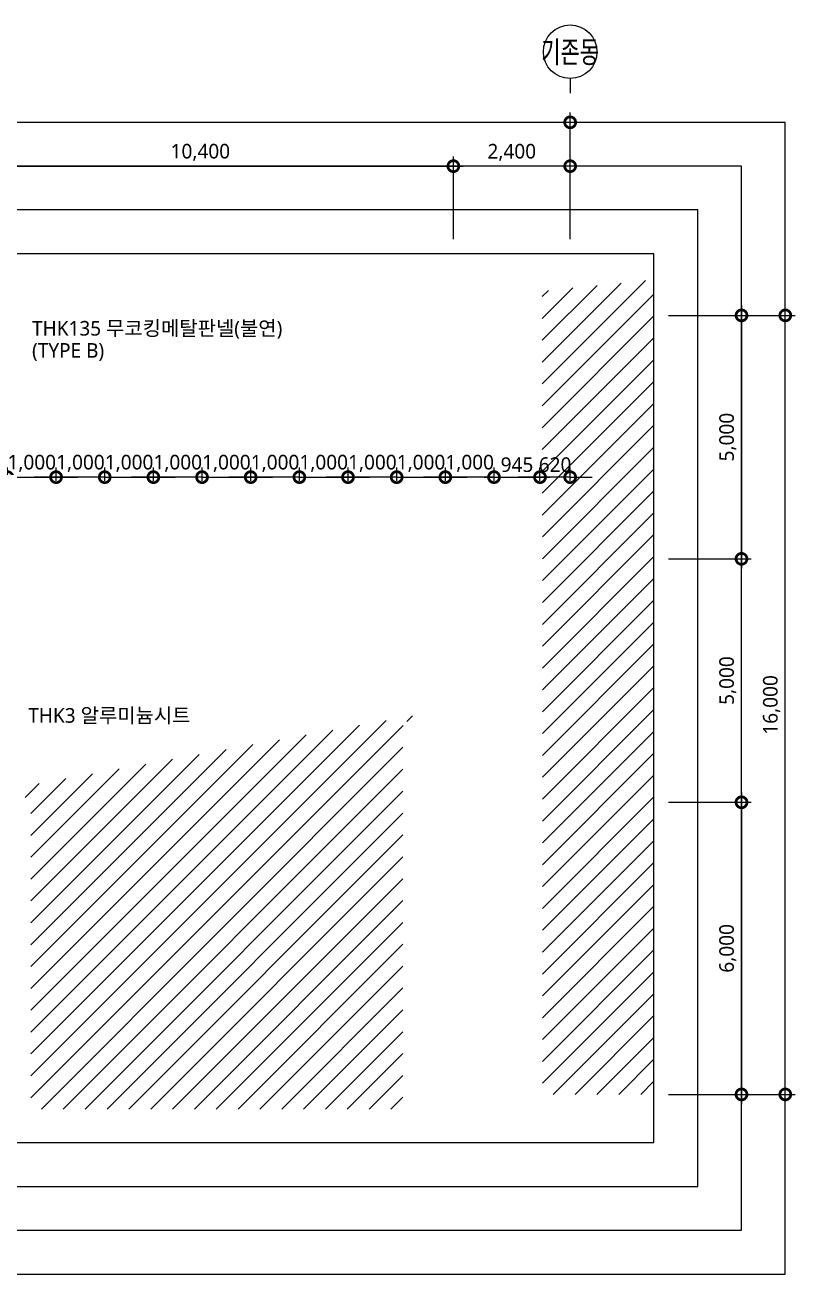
# Model space of a CAD drawing. Header units: millimetres. Extents: x 6017 to 164766, y 2937 to 56167.
# Drawn here: x 119434 to 135259, y 30513 to 56167 of the extents above; entities that cross this region are included whole.
import ezdxf
from ezdxf.enums import TextEntityAlignment as Align

# ---------------------------------------------------------------- set-up
doc = ezdxf.new("R2010")
doc.units = ezdxf.units.MM
doc.header["$LTSCALE"] = 200
doc.layers.get('DEFPOINTS').update_dxf_attribs({"color": 137})
for name, color, linetype in [('DIM', 7, 'Continuous'), ('HAT', 8, 'Continuous'), ('SYM-BUB', 3, 'Continuous'), ('TEXT', 3, 'Continuous')]:
    doc.layers.add(name, color=color, linetype=linetype)
doc.styles.add('$0$스타일1', font='malgun.ttf')
doc.styles.add('스타일1', font='malgun.ttf')
doc.styles.add('스타일2', font='malgunbd.ttf')
doc.dimstyles.new('CJA', dxfattribs={"dimscale": 300, "dimtxt": 2.7, "dimasz": 1, "dimexe": 2, "dimexo": 3, "dimgap": 1, "dimtad": 1, "dimdec": 0, "dimzin": 1, "dimdsep": 46, "dimlunit": 6, "dimtxsty": '$0$스타일1', "dimblk": 'CJDOT', "dimcen": 0.09, "dimdle": 1, "dimclrd": 256, "dimclre": 256, "dimclrt": 3, "dimadec": 0, "dimazin": 0, "dimtfac": 1, "dimtdec": 0, "dimtix": 1, "dimtmove": 2, "dimatfit": 3, "dimldrblk": 'CJDOT', "dimfxl": 1, "dimtolj": 1, "dimtzin": 1, "dimarcsym": 0})

# ---------------------------------------------------------------- blocks, each defined once
blk = doc.blocks.new('_DotSmall')
at = {"color": 0, "linetype": 'ByBlock', "const_width": 0.5}
blk.add_lwpolyline([(-0.0625, 0, 1), (0.0625, 0, 1)], format="xyb", close=True, dxfattribs=at)
blk = doc.blocks.new('*D63')
at = {"layer": 'DEFPOINTS', "color": 0, "transparency": 16777216}
for p in [(132359, 50202), (135059, 50202), (132359, 34202)]:
    blk.add_point(p, dxfattribs=at)
at = {"layer": 'DIM', "color": 7, "lineweight": -2, "transparency": 16777216}
for p, q in [((135059, 34002), (135059, 50402)), ((132659, 50202), (135259, 50202)), ((132659, 34202), (135259, 34202))]:
    blk.add_line(p, q, dxfattribs=at)
at = {"layer": 'DIM', "color": 7, "lineweight": -2, "transparency": 16777216, "xscale": 450, "yscale": 450, "zscale": 450}
for p, rotation in [((135059, 50202), 90), ((135059, 34202), 270)]:
    blk.add_blockref('_DotSmall', p, dxfattribs=dict(at, rotation=rotation))
at = {"layer": 'DIM', "color": 3, "transparency": 16777216, "insert": (134778, 42202), "char_height": 300, "attachment_point": 5, "rotation": 90, "style": '스타일1'}
blk.add_mtext('\\A1;16,000', dxfattribs=at)
blk = doc.blocks.new('CJDOT')
blk.add_line((-2, 0), (2, 0))
at = {"const_width": 0.5}
blk.add_lwpolyline([(-0.25, 0, 1), (0.25, 0, 1)], format="xyb", close=True, dxfattribs=at)
blk = doc.blocks.new('*D64')
at = {"layer": 'DEFPOINTS', "color": 0, "transparency": 16777216}
for p in [(132359, 50202), (132359, 45202), (134159, 45202)]:
    blk.add_point(p, dxfattribs=at)
at = {"layer": 'DIM', "color": 7, "lineweight": -2, "transparency": 16777216}
for p, q in [((134159, 50402), (134159, 45002)), ((132659, 50202), (134359, 50202)), ((132659, 45202), (134359, 45202))]:
    blk.add_line(p, q, dxfattribs=at)
at = {"layer": 'DIM', "color": 7, "lineweight": -2, "transparency": 16777216, "xscale": 450, "yscale": 450, "zscale": 450}
for p, rotation in [((134159, 50202), 90), ((134159, 45202), 270)]:
    blk.add_blockref('_DotSmall', p, dxfattribs=dict(at, rotation=rotation))
at = {"layer": 'DIM', "color": 3, "transparency": 16777216, "insert": (133879, 47702), "char_height": 300, "attachment_point": 5, "rotation": 90, "style": '스타일1'}
blk.add_mtext('\\A1;5,000', dxfattribs=at)
blk = doc.blocks.new('*D65')
at = {"layer": 'DEFPOINTS', "color": 0, "transparency": 16777216}
for p in [(132359, 45202), (134159, 45202), (132359, 40202)]:
    blk.add_point(p, dxfattribs=at)
at = {"layer": 'DIM', "color": 7, "lineweight": -2, "transparency": 16777216}
for p, q in [((132659, 45202), (134359, 45202)), ((134159, 40002), (134159, 45402)), ((132659, 40202), (134359, 40202))]:
    blk.add_line(p, q, dxfattribs=at)
at = {"layer": 'DIM', "color": 7, "lineweight": -2, "transparency": 16777216, "xscale": 450, "yscale": 450, "zscale": 450}
for p, rotation in [((134159, 45202), 90), ((134159, 40202), 270)]:
    blk.add_blockref('_DotSmall', p, dxfattribs=dict(at, rotation=rotation))
at = {"layer": 'DIM', "color": 3, "transparency": 16777216, "insert": (133879, 42702), "char_height": 300, "attachment_point": 5, "rotation": 90, "style": '스타일1'}
blk.add_mtext('\\A1;5,000', dxfattribs=at)
blk = doc.blocks.new('*D66')
at = {"layer": 'DEFPOINTS', "color": 0, "transparency": 16777216}
for p in [(132359, 40202), (132359, 34202), (134159, 34202)]:
    blk.add_point(p, dxfattribs=at)
at = {"layer": 'DIM', "color": 7, "lineweight": -2, "transparency": 16777216}
for p, q in [((134159, 40402), (134159, 34002)), ((132659, 40202), (134359, 40202)), ((132659, 34202), (134359, 34202))]:
    blk.add_line(p, q, dxfattribs=at)
at = {"layer": 'DIM', "color": 7, "lineweight": -2, "transparency": 16777216, "xscale": 450, "yscale": 450, "zscale": 450}
for p, rotation in [((134159, 40202), 90), ((134159, 34202), 270)]:
    blk.add_blockref('_DotSmall', p, dxfattribs=dict(at, rotation=rotation))
at = {"layer": 'DIM', "color": 3, "transparency": 16777216, "insert": (133879, 37202), "char_height": 300, "attachment_point": 5, "rotation": 90, "style": '스타일1'}
blk.add_mtext('\\A1;6,000', dxfattribs=at)
blk = doc.blocks.new('*D67')
at = {"layer": 'DEFPOINTS', "color": 0, "transparency": 16777216}
for p in [(101638, 54167), (101638, 51467), (130638, 51467)]:
    blk.add_point(p, dxfattribs=at)
at = {"layer": 'DIM', "color": 7, "lineweight": -2, "transparency": 16777216}
for p, q in [((130838, 54167), (101438, 54167)), ((101638, 51767), (101638, 54367)), ((130638, 51767), (130638, 54367))]:
    blk.add_line(p, q, dxfattribs=at)
at = {"layer": 'DIM', "color": 7, "lineweight": -2, "transparency": 16777216, "xscale": 450, "yscale": 450, "zscale": 450, "rotation": 180}
blk.add_blockref('_DotSmall', (101638, 54167), dxfattribs=at)
at = {"layer": 'DIM', "color": 7, "lineweight": -2, "transparency": 16777216, "xscale": 450, "yscale": 450, "zscale": 450}
blk.add_blockref('_DotSmall', (130638, 54167), dxfattribs=at)
at = {"layer": 'DIM', "color": 3, "transparency": 16777216, "insert": (116138, 54447), "char_height": 300, "attachment_point": 5, "style": '스타일1'}
blk.add_mtext('\\A1;29,000', dxfattribs=at)
blk = doc.blocks.new('NEW_BUB')
at = {"layer": 'SYM-BUB', "color": 6}
blk.add_line((0, 3), (0, 0), dxfattribs=at)
blk.add_circle((0, 8.5), 5.5, dxfattribs=at)
at = {"layer": 'SYM-BUB', "color": 3, "style": '스타일2'}
blk.add_attdef('X', text='', height=4.5, dxfattribs=at).set_placement((0, 8.5), align=Align.MIDDLE)
blk = doc.blocks.new('*D75')
at = {"layer": 'DEFPOINTS', "color": 0, "transparency": 16777216}
for p in [(128238, 53267), (128238, 51467), (130638, 51467)]:
    blk.add_point(p, dxfattribs=at)
at = {"layer": 'DIM', "color": 7, "lineweight": -2, "transparency": 16777216}
for p, q in [((128238, 51767), (128238, 53467)), ((130638, 51767), (130638, 53467)), ((130838, 53267), (128038, 53267))]:
    blk.add_line(p, q, dxfattribs=at)
at = {"layer": 'DIM', "color": 7, "lineweight": -2, "transparency": 16777216, "xscale": 450, "yscale": 450, "zscale": 450, "rotation": 180}
blk.add_blockref('_DotSmall', (128238, 53267), dxfattribs=at)
at = {"layer": 'DIM', "color": 7, "lineweight": -2, "transparency": 16777216, "xscale": 450, "yscale": 450, "zscale": 450}
blk.add_blockref('_DotSmall', (130638, 53267), dxfattribs=at)
at = {"layer": 'DIM', "color": 3, "transparency": 16777216, "insert": (129438, 53547), "char_height": 300, "attachment_point": 5, "style": '스타일1'}
blk.add_mtext('\\A1;2,400', dxfattribs=at)
blk = doc.blocks.new('*D76')
at = {"layer": 'DEFPOINTS', "color": 0, "transparency": 16777216}
for p in [(128238, 53267), (117838, 51467), (128238, 51467)]:
    blk.add_point(p, dxfattribs=at)
at = {"layer": 'DIM', "color": 7, "lineweight": -2, "transparency": 16777216}
for p, q in [((117838, 51767), (117838, 53467)), ((128238, 51767), (128238, 53467)), ((117638, 53267), (128438, 53267))]:
    blk.add_line(p, q, dxfattribs=at)
at = {"layer": 'DIM', "color": 7, "lineweight": -2, "transparency": 16777216, "xscale": 450, "yscale": 450, "zscale": 450, "rotation": 180}
blk.add_blockref('_DotSmall', (117838, 53267), dxfattribs=at)
at = {"layer": 'DIM', "color": 7, "lineweight": -2, "transparency": 16777216, "xscale": 450, "yscale": 450, "zscale": 450}
blk.add_blockref('_DotSmall', (128238, 53267), dxfattribs=at)
at = {"layer": 'DIM', "color": 3, "transparency": 16777216, "insert": (123038, 53548), "char_height": 300, "attachment_point": 5, "style": '스타일1'}
blk.add_mtext('\\A1;10,400', dxfattribs=at)
blk = doc.blocks.new('*D108')
at = {"layer": 'DEFPOINTS', "color": 0, "transparency": 16777216}
for p in [(126073, 46880), (126073, 46504), (127073, 46504)]:
    blk.add_point(p, dxfattribs=at)
at = {"layer": 'DIM', "color": 7, "lineweight": -2, "transparency": 16777216}
for p, q in [((126073, 46804), (126073, 47080)), ((127073, 46804), (127073, 47080)), ((126073, 46880), (125623, 46880)), ((127073, 46880), (126073, 46880)), ((127073, 46880), (127523, 46880))]:
    blk.add_line(p, q, dxfattribs=at)
at = {"layer": 'DIM', "color": 7, "lineweight": -2, "transparency": 16777216, "xscale": 450, "yscale": 450, "zscale": 450}
blk.add_blockref('_DotSmall', (126073, 46880), dxfattribs=at)
at = {"layer": 'DIM', "color": 7, "lineweight": -2, "transparency": 16777216, "xscale": 450, "yscale": 450, "zscale": 450, "rotation": 180}
blk.add_blockref('_DotSmall', (127073, 46880), dxfattribs=at)
at = {"layer": 'DIM', "color": 3, "transparency": 16777216, "insert": (126573, 47161), "char_height": 300, "attachment_point": 5, "style": '스타일1'}
blk.add_mtext('\\A1;1,000', dxfattribs=at)
blk = doc.blocks.new('*D97')
at = {"layer": 'DEFPOINTS', "color": 0, "transparency": 16777216}
for p in [(124073, 46880), (124073, 46504), (125073, 46504)]:
    blk.add_point(p, dxfattribs=at)
at = {"layer": 'DIM', "color": 7, "lineweight": -2, "transparency": 16777216}
for p, q in [((124073, 46804), (124073, 47080)), ((125073, 46804), (125073, 47080)), ((124073, 46880), (123623, 46880)), ((125073, 46880), (124073, 46880)), ((125073, 46880), (125523, 46880))]:
    blk.add_line(p, q, dxfattribs=at)
at = {"layer": 'DIM', "color": 7, "lineweight": -2, "transparency": 16777216, "xscale": 450, "yscale": 450, "zscale": 450}
blk.add_blockref('_DotSmall', (124073, 46880), dxfattribs=at)
at = {"layer": 'DIM', "color": 7, "lineweight": -2, "transparency": 16777216, "xscale": 450, "yscale": 450, "zscale": 450, "rotation": 180}
blk.add_blockref('_DotSmall', (125073, 46880), dxfattribs=at)
at = {"layer": 'DIM', "color": 3, "transparency": 16777216, "insert": (124573, 47161), "char_height": 300, "attachment_point": 5, "style": '스타일1'}
blk.add_mtext('\\A1;1,000', dxfattribs=at)
blk = doc.blocks.new('*D98')
at = {"layer": 'DEFPOINTS', "color": 0, "transparency": 16777216}
for p in [(126073, 46880), (125073, 46504), (126073, 46504)]:
    blk.add_point(p, dxfattribs=at)
at = {"layer": 'DIM', "color": 7, "lineweight": -2, "transparency": 16777216}
for p, q in [((125073, 46804), (125073, 47080)), ((126073, 46804), (126073, 47080)), ((125073, 46880), (124623, 46880)), ((125073, 46880), (126073, 46880)), ((126073, 46880), (126523, 46880))]:
    blk.add_line(p, q, dxfattribs=at)
at = {"layer": 'DIM', "color": 7, "lineweight": -2, "transparency": 16777216, "xscale": 450, "yscale": 450, "zscale": 450}
blk.add_blockref('_DotSmall', (125073, 46880), dxfattribs=at)
at = {"layer": 'DIM', "color": 7, "lineweight": -2, "transparency": 16777216, "xscale": 450, "yscale": 450, "zscale": 450, "rotation": 180}
blk.add_blockref('_DotSmall', (126073, 46880), dxfattribs=at)
at = {"layer": 'DIM', "color": 3, "transparency": 16777216, "insert": (125573, 47161), "char_height": 300, "attachment_point": 5, "style": '스타일1'}
blk.add_mtext('\\A1;1,000', dxfattribs=at)
blk = doc.blocks.new('*D99')
at = {"layer": 'DEFPOINTS', "color": 0, "transparency": 16777216}
for p in [(122073, 46880), (121073, 46504), (122073, 46504)]:
    blk.add_point(p, dxfattribs=at)
at = {"layer": 'DIM', "color": 7, "lineweight": -2, "transparency": 16777216}
for p, q in [((121073, 46804), (121073, 47080)), ((122073, 46804), (122073, 47080)), ((121073, 46880), (120623, 46880)), ((121073, 46880), (122073, 46880)), ((122073, 46880), (122523, 46880))]:
    blk.add_line(p, q, dxfattribs=at)
at = {"layer": 'DIM', "color": 7, "lineweight": -2, "transparency": 16777216, "xscale": 450, "yscale": 450, "zscale": 450}
blk.add_blockref('_DotSmall', (121073, 46880), dxfattribs=at)
at = {"layer": 'DIM', "color": 7, "lineweight": -2, "transparency": 16777216, "xscale": 450, "yscale": 450, "zscale": 450, "rotation": 180}
blk.add_blockref('_DotSmall', (122073, 46880), dxfattribs=at)
at = {"layer": 'DIM', "color": 3, "transparency": 16777216, "insert": (121573, 47161), "char_height": 300, "attachment_point": 5, "style": '스타일1'}
blk.add_mtext('\\A1;1,000', dxfattribs=at)
blk = doc.blocks.new('*D100')
at = {"layer": 'DEFPOINTS', "color": 0, "transparency": 16777216}
for p in [(124073, 46880), (123073, 46504), (124073, 46504)]:
    blk.add_point(p, dxfattribs=at)
at = {"layer": 'DIM', "color": 7, "lineweight": -2, "transparency": 16777216}
for p, q in [((123073, 46804), (123073, 47080)), ((124073, 46804), (124073, 47080)), ((123073, 46880), (122623, 46880)), ((123073, 46880), (124073, 46880)), ((124073, 46880), (124523, 46880))]:
    blk.add_line(p, q, dxfattribs=at)
at = {"layer": 'DIM', "color": 7, "lineweight": -2, "transparency": 16777216, "xscale": 450, "yscale": 450, "zscale": 450}
blk.add_blockref('_DotSmall', (123073, 46880), dxfattribs=at)
at = {"layer": 'DIM', "color": 7, "lineweight": -2, "transparency": 16777216, "xscale": 450, "yscale": 450, "zscale": 450, "rotation": 180}
blk.add_blockref('_DotSmall', (124073, 46880), dxfattribs=at)
at = {"layer": 'DIM', "color": 3, "transparency": 16777216, "insert": (123573, 47161), "char_height": 300, "attachment_point": 5, "style": '스타일1'}
blk.add_mtext('\\A1;1,000', dxfattribs=at)
blk = doc.blocks.new('*D101')
at = {"layer": 'DEFPOINTS', "color": 0, "transparency": 16777216}
for p in [(122073, 46880), (122073, 46504), (123073, 46504)]:
    blk.add_point(p, dxfattribs=at)
at = {"layer": 'DIM', "color": 7, "lineweight": -2, "transparency": 16777216}
for p, q in [((122073, 46804), (122073, 47080)), ((123073, 46804), (123073, 47080)), ((122073, 46880), (121623, 46880)), ((123073, 46880), (122073, 46880)), ((123073, 46880), (123523, 46880))]:
    blk.add_line(p, q, dxfattribs=at)
at = {"layer": 'DIM', "color": 7, "lineweight": -2, "transparency": 16777216, "xscale": 450, "yscale": 450, "zscale": 450}
blk.add_blockref('_DotSmall', (122073, 46880), dxfattribs=at)
at = {"layer": 'DIM', "color": 7, "lineweight": -2, "transparency": 16777216, "xscale": 450, "yscale": 450, "zscale": 450, "rotation": 180}
blk.add_blockref('_DotSmall', (123073, 46880), dxfattribs=at)
at = {"layer": 'DIM', "color": 3, "transparency": 16777216, "insert": (122573, 47161), "char_height": 300, "attachment_point": 5, "style": '스타일1'}
blk.add_mtext('\\A1;1,000', dxfattribs=at)
blk = doc.blocks.new('*D105')
at = {"layer": 'DEFPOINTS', "color": 0, "transparency": 16777216}
for p in [(120073, 46880), (120073, 46504), (121073, 46504)]:
    blk.add_point(p, dxfattribs=at)
at = {"layer": 'DIM', "color": 7, "lineweight": -2, "transparency": 16777216}
for p, q in [((120073, 46804), (120073, 47080)), ((121073, 46804), (121073, 47080)), ((120073, 46880), (119623, 46880)), ((121073, 46880), (120073, 46880)), ((121073, 46880), (121523, 46880))]:
    blk.add_line(p, q, dxfattribs=at)
at = {"layer": 'DIM', "color": 7, "lineweight": -2, "transparency": 16777216, "xscale": 450, "yscale": 450, "zscale": 450}
blk.add_blockref('_DotSmall', (120073, 46880), dxfattribs=at)
at = {"layer": 'DIM', "color": 7, "lineweight": -2, "transparency": 16777216, "xscale": 450, "yscale": 450, "zscale": 450, "rotation": 180}
blk.add_blockref('_DotSmall', (121073, 46880), dxfattribs=at)
at = {"layer": 'DIM', "color": 3, "transparency": 16777216, "insert": (120573, 47161), "char_height": 300, "attachment_point": 5, "style": '스타일1'}
blk.add_mtext('\\A1;1,000', dxfattribs=at)
blk = doc.blocks.new('*D106')
at = {"layer": 'DEFPOINTS', "color": 0, "transparency": 16777216}
for p in [(118073, 46880), (118073, 46504), (119073, 46504)]:
    blk.add_point(p, dxfattribs=at)
at = {"layer": 'DIM', "color": 7, "lineweight": -2, "transparency": 16777216}
for p, q in [((118073, 46804), (118073, 47080)), ((119073, 46804), (119073, 47080)), ((118073, 46880), (117623, 46880)), ((119073, 46880), (118073, 46880)), ((119073, 46880), (119523, 46880))]:
    blk.add_line(p, q, dxfattribs=at)
at = {"layer": 'DIM', "color": 7, "lineweight": -2, "transparency": 16777216, "xscale": 450, "yscale": 450, "zscale": 450}
blk.add_blockref('_DotSmall', (118073, 46880), dxfattribs=at)
at = {"layer": 'DIM', "color": 7, "lineweight": -2, "transparency": 16777216, "xscale": 450, "yscale": 450, "zscale": 450, "rotation": 180}
blk.add_blockref('_DotSmall', (119073, 46880), dxfattribs=at)
at = {"layer": 'DIM', "color": 3, "transparency": 16777216, "insert": (118573, 47161), "char_height": 300, "attachment_point": 5, "style": '스타일1'}
blk.add_mtext('\\A1;1,000', dxfattribs=at)
blk = doc.blocks.new('*D107')
at = {"layer": 'DEFPOINTS', "color": 0, "transparency": 16777216}
for p in [(120073, 46880), (119073, 46504), (120073, 46504)]:
    blk.add_point(p, dxfattribs=at)
at = {"layer": 'DIM', "color": 7, "lineweight": -2, "transparency": 16777216}
for p, q in [((119073, 46804), (119073, 47080)), ((120073, 46804), (120073, 47080)), ((119073, 46880), (118623, 46880)), ((119073, 46880), (120073, 46880)), ((120073, 46880), (120523, 46880))]:
    blk.add_line(p, q, dxfattribs=at)
at = {"layer": 'DIM', "color": 7, "lineweight": -2, "transparency": 16777216, "xscale": 450, "yscale": 450, "zscale": 450}
blk.add_blockref('_DotSmall', (119073, 46880), dxfattribs=at)
at = {"layer": 'DIM', "color": 7, "lineweight": -2, "transparency": 16777216, "xscale": 450, "yscale": 450, "zscale": 450, "rotation": 180}
blk.add_blockref('_DotSmall', (120073, 46880), dxfattribs=at)
at = {"layer": 'DIM', "color": 3, "transparency": 16777216, "insert": (119573, 47161), "char_height": 300, "attachment_point": 5, "style": '스타일1'}
blk.add_mtext('\\A1;1,000', dxfattribs=at)
blk = doc.blocks.new('*D109')
at = {"layer": 'DEFPOINTS', "color": 0, "transparency": 16777216}
for p in [(128073, 46880), (127073, 46504), (128073, 46504)]:
    blk.add_point(p, dxfattribs=at)
at = {"layer": 'DIM', "color": 7, "lineweight": -2, "transparency": 16777216}
for p, q in [((127073, 46804), (127073, 47080)), ((128073, 46804), (128073, 47080)), ((127073, 46880), (126623, 46880)), ((127073, 46880), (128073, 46880)), ((128073, 46880), (128523, 46880))]:
    blk.add_line(p, q, dxfattribs=at)
at = {"layer": 'DIM', "color": 7, "lineweight": -2, "transparency": 16777216, "xscale": 450, "yscale": 450, "zscale": 450}
blk.add_blockref('_DotSmall', (127073, 46880), dxfattribs=at)
at = {"layer": 'DIM', "color": 7, "lineweight": -2, "transparency": 16777216, "xscale": 450, "yscale": 450, "zscale": 450, "rotation": 180}
blk.add_blockref('_DotSmall', (128073, 46880), dxfattribs=at)
at = {"layer": 'DIM', "color": 3, "transparency": 16777216, "insert": (127573, 47161), "char_height": 300, "attachment_point": 5, "style": '스타일1'}
blk.add_mtext('\\A1;1,000', dxfattribs=at)
blk = doc.blocks.new('*D110')
at = {"layer": 'DEFPOINTS', "color": 0, "transparency": 16777216}
for p in [(130018, 46880), (129073, 46504), (130018, 46504)]:
    blk.add_point(p, dxfattribs=at)
at = {"layer": 'DIM', "color": 7, "lineweight": -2, "transparency": 16777216}
for p, q in [((129073, 46804), (129073, 47080)), ((130018, 46804), (130018, 47080)), ((128873, 46880), (130218, 46880))]:
    blk.add_line(p, q, dxfattribs=at)
at = {"layer": 'DIM', "color": 7, "lineweight": -2, "transparency": 16777216, "xscale": 450, "yscale": 450, "zscale": 450, "rotation": 180}
blk.add_blockref('_DotSmall', (129073, 46880), dxfattribs=at)
at = {"layer": 'DIM', "color": 7, "lineweight": -2, "transparency": 16777216, "xscale": 450, "yscale": 450, "zscale": 450}
blk.add_blockref('_DotSmall', (130018, 46880), dxfattribs=at)
at = {"layer": 'DIM', "color": 3, "transparency": 16777216, "insert": (129545, 47135), "char_height": 300, "attachment_point": 5, "style": '스타일1'}
blk.add_mtext('\\A1;945', dxfattribs=at)
blk = doc.blocks.new('*D111')
at = {"layer": 'DEFPOINTS', "color": 0, "transparency": 16777216}
for p in [(128073, 46880), (128073, 46504), (129073, 46504)]:
    blk.add_point(p, dxfattribs=at)
at = {"layer": 'DIM', "color": 7, "lineweight": -2, "transparency": 16777216}
for p, q in [((128073, 46804), (128073, 47080)), ((129073, 46804), (129073, 47080)), ((128073, 46880), (127623, 46880)), ((129073, 46880), (128073, 46880)), ((129073, 46880), (129523, 46880))]:
    blk.add_line(p, q, dxfattribs=at)
at = {"layer": 'DIM', "color": 7, "lineweight": -2, "transparency": 16777216, "xscale": 450, "yscale": 450, "zscale": 450}
blk.add_blockref('_DotSmall', (128073, 46880), dxfattribs=at)
at = {"layer": 'DIM', "color": 7, "lineweight": -2, "transparency": 16777216, "xscale": 450, "yscale": 450, "zscale": 450, "rotation": 180}
blk.add_blockref('_DotSmall', (129073, 46880), dxfattribs=at)
at = {"layer": 'DIM', "color": 3, "transparency": 16777216, "insert": (128573, 47161), "char_height": 300, "attachment_point": 5, "style": '스타일1'}
blk.add_mtext('\\A1;1,000', dxfattribs=at)
blk = doc.blocks.new('*D112')
at = {"layer": 'DEFPOINTS', "color": 0, "transparency": 16777216}
for p in [(130018, 46880), (130018, 46504), (130638, 46504)]:
    blk.add_point(p, dxfattribs=at)
at = {"layer": 'DIM', "color": 7, "lineweight": -2, "transparency": 16777216}
for p, q in [((130018, 46804), (130018, 47080)), ((130638, 46804), (130638, 47080)), ((130018, 46880), (129568, 46880)), ((130638, 46880), (130018, 46880)), ((130638, 46880), (131088, 46880))]:
    blk.add_line(p, q, dxfattribs=at)
at = {"layer": 'DIM', "color": 7, "lineweight": -2, "transparency": 16777216, "xscale": 450, "yscale": 450, "zscale": 450}
blk.add_blockref('_DotSmall', (130018, 46880), dxfattribs=at)
at = {"layer": 'DIM', "color": 7, "lineweight": -2, "transparency": 16777216, "xscale": 450, "yscale": 450, "zscale": 450, "rotation": 180}
blk.add_blockref('_DotSmall', (130638, 46880), dxfattribs=at)
at = {"layer": 'DIM', "color": 3, "transparency": 16777216, "insert": (130328, 47135), "char_height": 300, "attachment_point": 5, "style": '스타일1'}
blk.add_mtext('\\A1;620', dxfattribs=at)

msp = doc.modelspace()

# ---------------------------------------------------------------- hatches: boundary and pattern name
at = {"layer": 'HAT'}
h = msp.add_hatch(dxfattribs=at)
h.set_pattern_fill('ANSI31', color=256, scale=100)
h.paths.add_polyline_path([(132359.2, 34202.1), (132359.2, 50935), (130064, 50702.1), (130071, 34202.1)])
h = msp.add_hatch(dxfattribs=at)
h.set_pattern_fill('ANSI31', color=252, scale=100)
h.set_pattern_definition([(45, (-150780.38, -35942.73), (-224.5064, 224.5064), [])])
h.paths.add_polyline_path([(119556.7, 33902.1), (127198.2, 33898.9), (127198.2, 40323.9), (127203.9, 41845.8), (127416.1, 41884.3), (127398.2, 41982.8), (119598.2, 40565.5), (119438.2, 40556.5), (119438.2, 40277.7), (119556.7, 40277.7)])

# ---------------------------------------------------------------- linework, layer by layer
at = {"layer": 'DEFPOINTS'}
for points in [[(135059.2, 30513.3), (135059.2, 54166.9), (94076, 54166.9), (94076, 30513.3)], [(134159.2, 31413.3), (134159.2, 53266.9), (94976, 53266.9), (94976, 31413.3)], [(133259.2, 32313.3), (133259.2, 52366.9), (95876, 52366.9), (95876, 32313.3)], [(132359.2, 33213.3), (132359.2, 51466.9), (96776, 51466.9), (96776, 33213.3)]]:
    msp.add_lwpolyline(points, close=True, dxfattribs=at)

# ---------------------------------------------------------------- block references
at = {"layer": 'SYM-BUB'}
ref = msp.add_blockref('NEW_BUB', (130637.5, 54766.9), dxfattribs=dict(at, xscale=100.0000000000835, yscale=100.0000000000835, zscale=100.0000000000835))
ref.add_attrib('X', '기존동', dxfattribs={"color": 3, "height": 450, "style": '스타일2', "width": 0.7}).set_placement((130637.5, 55616.9), align=Align.MIDDLE)

# ---------------------------------------------------------------- texts
at = {"layer": 'TEXT', "color": 3, "style": '스타일1'}
for s, p in [('THK135 무코킹메탈판넬(불연)', (119579.2, 49787.7)), ('(TYPE B)', (119579.2, 49333.1)), ('THK3 알루미늄시트', (119502.7, 41836.1))]:
    msp.add_text(s, height=300, dxfattribs=at).set_placement(p)

# ---------------------------------------------------------------- dimensions: what is measured, and where the dimension line sits
at = {"layer": 'DIM'}
for base, p2, picture, middle in [((101637.5, 54166.9), (101637.5, 51466.9), '*D67', (116137.5, 54447)), ((128237.5, 53266.9), (128237.5, 51466.9), '*D75', (129437.5, 53547))]:
    dim = msp.add_linear_dim(base=base, p1=(130637.5, 51466.9), p2=p2, dimstyle='CJA', override={"dimscale": 100, "dimtxt": 3, "dimasz": 4.5, "dimtxsty": '스타일1', "dimblk1": 'DotSmall', "dimblk2": 'DotSmall', "dimsah": 1, "dimdle": 2, "dimclrd": 7, "dimclre": 7}, dxfattribs=at)
    dim.commit()
    dim.dimension.update_dxf_attribs({"geometry": picture, "text_midpoint": middle})
for base, p1, p2, angle, picture, middle in [((128237.5, 53266.9), (117837.5, 51466.9), (128237.5, 51466.9), 180, '*D76', (123037.5, 53547.8)), ((135059.2, 50202.1), (132359.2, 34202.1), (132359.2, 50202.1), 270, '*D63', (134778.2, 42202.1)), ((134159.2, 45202.1), (132359.2, 50202.1), (132359.2, 45202.1), 90, '*D64', (133879, 47702.1)), ((118072.5, 46880), (119072.5, 46504.5), (118072.5, 46504.5), 180, '*D106', (118572.5, 47160.9)), ((120072.5, 46880), (119072.5, 46504.5), (120072.5, 46504.5), 0, '*D107', (119572.5, 47160.9)), ((120072.5, 46880), (121072.5, 46504.5), (120072.5, 46504.5), 180, '*D105', (120572.5, 47160.9)), ((122072.5, 46880), (121072.5, 46504.5), (122072.5, 46504.5), 0, '*D99', (121572.5, 47160.9)), ((122072.5, 46880), (123072.5, 46504.5), (122072.5, 46504.5), 180, '*D101', (122572.5, 47160.9)), ((124072.5, 46880), (123072.5, 46504.5), (124072.5, 46504.5), 0, '*D100', (123572.5, 47160.9)), ((124072.5, 46880), (125072.5, 46504.5), (124072.5, 46504.5), 180, '*D97', (124572.5, 47160.9)), ((126072.5, 46880), (125072.5, 46504.5), (126072.5, 46504.5), 0, '*D98', (125572.5, 47160.9)), ((126072.5, 46880), (127072.5, 46504.5), (126072.5, 46504.5), 180, '*D108', (126572.5, 47160.9)), ((128072.5, 46880), (127072.5, 46504.5), (128072.5, 46504.5), 0, '*D109', (127572.5, 47160.9)), ((128072.5, 46880), (129072.5, 46504.5), (128072.5, 46504.5), 180, '*D111', (128572.5, 47160.9)), ((130017.5, 46880), (129072.5, 46504.5), (130017.5, 46504.5), 0, '*D110', (129545, 47135)), ((130017.5, 46880), (130637.5, 46504.5), (130017.5, 46504.5), 180, '*D112', (130327.5, 47135)), ((134159.2, 45202.1), (132359.2, 40202.1), (132359.2, 45202.1), 270, '*D65', (133879, 42702.1)), ((134159.2, 34202.1), (132359.2, 40202.1), (132359.2, 34202.1), 90, '*D66', (133879, 37202.1))]:
    dim = msp.add_linear_dim(base=base, p1=p1, p2=p2, angle=angle, dimstyle='CJA', override={"dimscale": 100, "dimtxt": 3, "dimasz": 4.5, "dimtxsty": '스타일1', "dimblk1": 'DotSmall', "dimblk2": 'DotSmall', "dimsah": 1, "dimdle": 2, "dimclrd": 7, "dimclre": 7}, dxfattribs=at)
    dim.commit()
    dim.dimension.update_dxf_attribs({"geometry": picture, "text_midpoint": middle})

doc.saveas('drawing.dxf')
